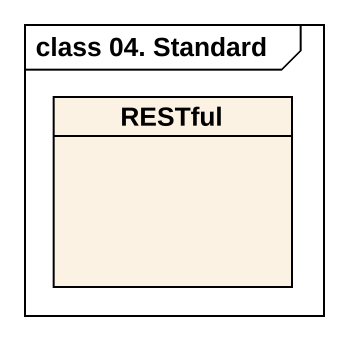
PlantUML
@startuml
mainframe class 04. Standard
hide circle
hide empty members
class RESTful
@enduml
